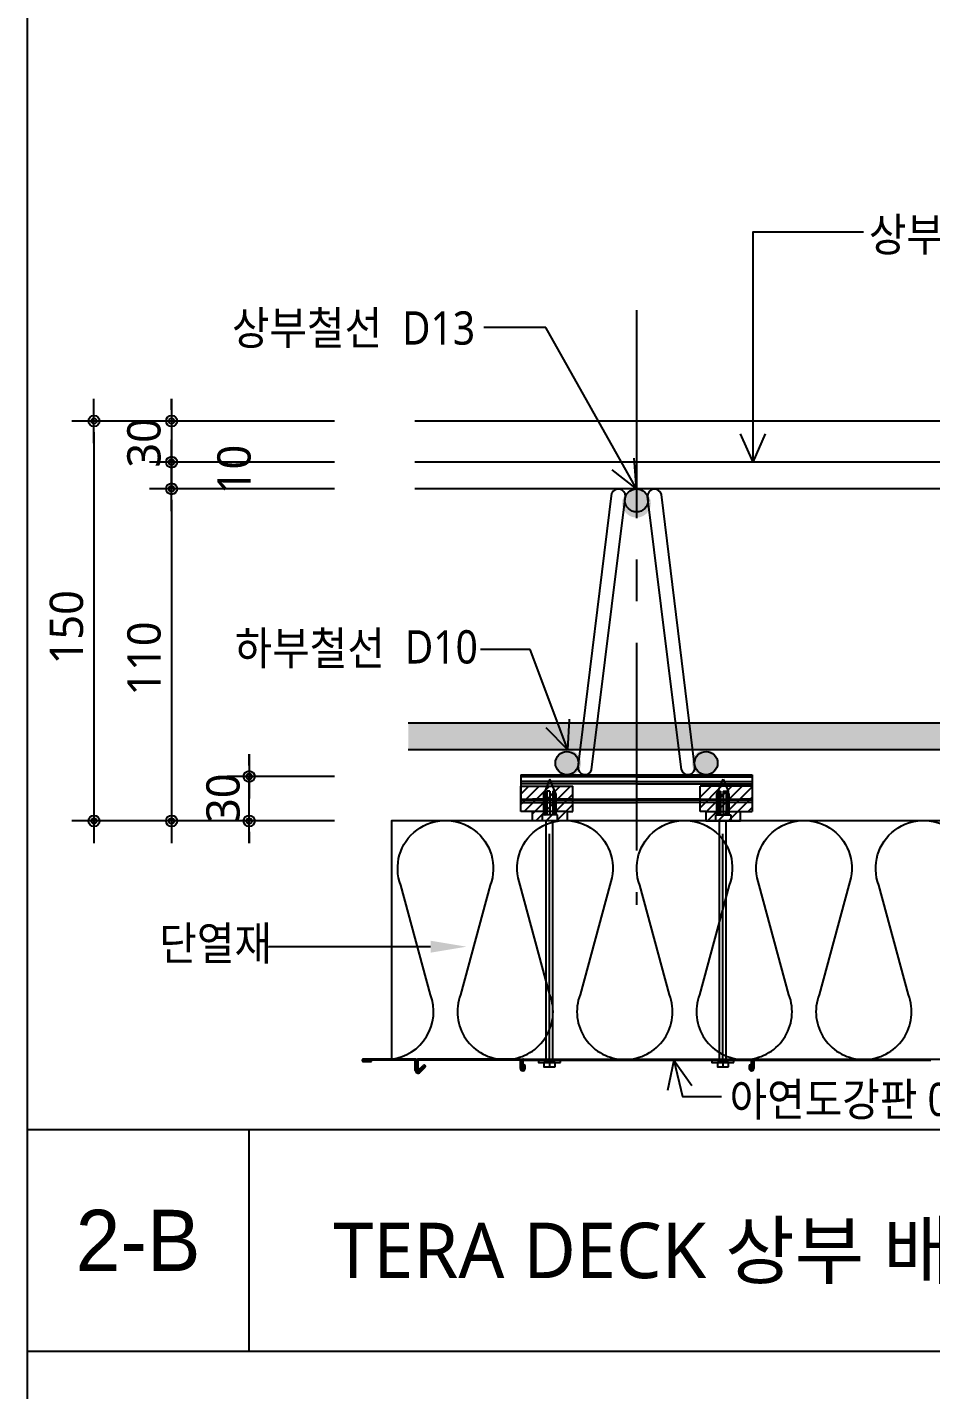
# Model space of a CAD drawing. Extents: x 10983 to 44623, y -18406 to 11294.
# Drawn here: x 14900 to 15715, y 2775 to 4004 of the extents above; entities that cross this region are included whole.
import ezdxf
from ezdxf.enums import TextEntityAlignment as Align

# ---------------------------------------------------------------- set-up
doc = ezdxf.new("R2010")
doc.units = 0
doc.header["$LTSCALE"] = 100
doc.header["$MEASUREMENT"] = 0
doc.linetypes.add('CEN', pattern=[62, 60, -1, 0, -1])
doc.linetypes.add('CENTER', pattern=[2, 1.25, -0.25, 0.25, -0.25])
doc.layers.get('0').update_dxf_attribs({"linetype": 'CONTINUOUS'})
for name, color, linetype in [('CEN', 1, 'CEN'), ('D-TEX3', 9, 'CONTINUOUS'), ('DECK-CEN', 1, 'CEN'), ('DECK-LATTICE', 7, 'CONTINUOUS'), ('DECK-MAIN BAR', 2, 'CONTINUOUS'), ('E2', 7, 'CONTINUOUS'), ('H', 8, 'CONTINUOUS'), ('HAT', 8, 'CONTINUOUS'), ('INSUL', 8, 'CONTINUOUS'), ('NDS_DCN', 10, 'CONTINUOUS'), ('TEXT', 3, 'CONTINUOUS'), ('TG-TABLE.TEX', 7, 'CONTINUOUS'), ('TXT', 3, 'CONTINUOUS'), ('스페이서', 9, 'CONTINUOUS'), ('이름', 7, 'CONTINUOUS')]:
    doc.layers.add(name, color=color, linetype=linetype)
doc.styles.add('H', font='malgun.ttf', dxfattribs={"width": 0.9})
doc.styles.add('VICON TEXT', font='malgun.ttf')
doc.styles.add('돋음', font='Dotum.ttf')
doc.styles.add('맑은고딕', font='malgun.ttf')

# ---------------------------------------------------------------- blocks, each defined once
blk = doc.blocks.new('Deck_Sh01')
at = {"linetype": 'ByBlock'}
for p, q in [((3400.000000169501, 4950.000000246451), (3400.000000169501, 0)), ((3400.000000169268, 4950.000000246451), (3400.000000169268, 0)), ((3400.000000169501, 4950.000000246451), (3400.000000169501, 0))]:
    blk.add_line(p, q, dxfattribs=at)
at = {"layer": 'TG-TABLE.TEX', "color": 3, "ltscale": 0.5, "style": 'VICON TEXT'}
blk.add_attdef('DKTYT', text='', height=100, dxfattribs=at).set_placement((2425.235771671052, 5047.000000000015), align=Align.RIGHT)
at = {"layer": 'TXT', "ltscale": 0.5, "style": 'VICON TEXT'}
blk.add_attdef('DKTYR', text='', height=45, dxfattribs=at).set_placement((7248.356280622187, 1495.000000000015), align=Align.RIGHT)
blk = doc.blocks.new('DIMDOT')
at = {"color": 0}
blk.add_line((-2, 0), (2, 0), dxfattribs=at)
for radius in [0.5, 0.25]:
    blk.add_circle((0, 0), radius, dxfattribs=at)
blk = doc.blocks.new('Deck_NDDis_Basic')
at = {"layer": 'HAT', "ltscale": 0.5}
h = blk.add_hatch(color=166, dxfattribs=at)
h.dxf.hatch_style = 1
h.paths.add_polyline_path([(549.6704939166139, 3878.027082903526), (549.6709050835689, 3878.021880703975), (549.6695992445802, 3878.024207014893), (549.665921741127, 3878.027082097859, 0.4141103430784271), (536.6970444461967, 3865.053633433298, 1), (562.6439433866526, 3865.053633433298, 0.4142135623689622)])
h.paths.add_polyline_path([(907.3670293100349, 3865.053633433298, 1), (933.3139282504908, 3865.053633433298, 1)])
h.paths.add_polyline_path([(1278.037014173611, 3865.053633433298, 1), (1303.983913114067, 3865.053633433298, 1)])
h = blk.add_hatch(color=14, dxfattribs=at)
h.dxf.hatch_style = 1
h.paths.add_polyline_path([(499.6300459598478, 3630.604868007093, 1), (475.5364969437123, 3630.604868007093, 1)])
h.paths.add_polyline_path([(599.710941873016, 3630.604868007093, 1), (623.8044908891516, 3630.604868007093, 1)])
h.paths.add_polyline_path([(846.2064818075505, 3630.604868007093, 1), (870.300030823686, 3630.604868007093, 1)])
h.paths.add_polyline_path([(994.4744757529897, 3630.604868007093, 1), (970.3809267368542, 3630.604868007093, 1)])
h.paths.add_polyline_path([(1216.876466671112, 3630.604868007093, 1), (1240.970015687248, 3630.604868007093, 1)])
h.paths.add_polyline_path([(1341.050911600416, 3630.604868007093, 1), (1365.144460616552, 3630.604868007093, 1)])
at = {"layer": '스페이서'}
h = blk.add_hatch(dxfattribs=at)
h.set_pattern_fill('ANSI31', color=256, scale=2.085445818444823)
h.set_pattern_definition([(45, (-1661.619764323405, 4293.574125014399), (-4.681959394061798, 4.681959394061799), [])])
h.paths.add_polyline_path([(445.398225777908, 3609.750417105014), (492.3207566929168, 3609.750417105014), (492.3207566929168, 3586.810513102124), (445.398225777908, 3586.810513102124)])
h.paths.add_polyline_path([(455.8254548701325, 3586.810513102124), (487.1071421468046, 3586.810513102124), (487.1071421468046, 3578.468729828341), (455.8254548701325, 3578.468729828341)])
h = blk.add_hatch(dxfattribs=at)
h.set_pattern_fill('ANSI31', color=256, scale=2.085445818444823)
h.set_pattern_definition([(45, (-1815.535796546803, 4293.574125014399), (-4.681959394061798, 4.681959394061799), [])])
h.paths.add_polyline_path([(653.9428076223903, 3609.750417105014), (607.020276707382, 3609.750417105014), (607.020276707382, 3586.810513102124), (653.9428076223903, 3586.810513102124)])
h.paths.add_polyline_path([(643.5155785301522, 3586.810513102124), (612.2338912534942, 3586.810513102124), (612.2338912534942, 3578.468729828341), (643.5155785301522, 3578.468729828341)])
at = {"linetype": 'ByBlock'}
for p, q in [((0, 4949.999999999995), (0, -5.457e-12)), ((468.1885995985863, 3362.500342433921), (468.1885995985726, 3578.468729828341)), ((474.1885995985917, 3362.500342433921), (474.1885995985381, 3578.468729828341)), ((624.597035981948, 3362.500342433921), (624.5970359819344, 3578.468729828341)), ((630.5970359819535, 3362.500342433921), (630.5970359818998, 3578.468729828341)), ((468.1885995985599, 3363.500342433927), (468.1885995985072, 3566.699429039805)), ((474.1885995985517, 3363.500342433927), (474.1885995985117, 3566.699429039791)), ((624.5970359819216, 3363.500342433927), (624.5970359818689, 3566.699429039805)), ((630.5970359819135, 3363.500342433927), (630.5970359818734, 3566.699429039791)), ((0, 3299.999999999988), (1676.182511282768, 3299.999999999995)), ((0, 3299.999999999987), (1700, 3299.999999999995)), ((200, 3299.99999999998), (199.9999999999418, 3099.99999999998)), ((0, 3099.999999999986), (1700, 3099.999999999995))]:
    blk.add_line(p, q, dxfattribs=at)
at = {"layer": 'CEN', "color": 8, "linetype": 'CENTER', "ltscale": 1.5}
blk.add_line((549.6705167001492, 4039.176275016712), (549.6705167001492, 3502.752815796456), dxfattribs=at)
at = {"layer": 'DECK-CEN', "ltscale": 0.5}
for p, q in [((471.1885995985626, 3364.241212568692), (471.188599598509, 3566.699429039791)), ((471.188599598589, 3364.241212568692), (471.1885995985363, 3564.790829046243)), ((627.5970359819244, 3364.241212568692), (627.5970359818707, 3566.699429039791)), ((627.5970359819507, 3364.241212568692), (627.597035981898, 3564.790829046243))]:
    blk.add_line(p, q, dxfattribs=at)
at = {"layer": 'DECK-LATTICE', "ltscale": 0.5}
for p, q in [((496.9232282796766, 3627.029430780462), (527.4488231271353, 3873.985565262081)), ((590.134470236816, 3624.592387622238), (559.6099357578205, 3871.535843196247)), ((602.4177397404928, 3627.0301708585), (572.0697217181105, 3872.841854376366)), ((509.2065426352692, 3624.592322109801), (539.6964477651027, 3871.312593118218))]:
    blk.add_line(p, q, dxfattribs=at)
for centre, radius, start, end in [((533.3318612803596, 3871.545845992776), 6.368859240498771, 357.9011320211966, 157.4760208413226), ((565.9078747429894, 3871.539667009797), 6.297940145988204, 11.9327821094256, 180.0347873092218), ((503.1967678192932, 3626.475579060856), 6.297940145988204, 174.9480338418022, 342.6014259868464), ((596.1442655817473, 3626.475579060856), 6.297940145988204, 197.3985740131534, 5.051966158197797)]:
    blk.add_arc(centre, radius, start, end, dxfattribs=at)
at = {"layer": 'DECK-MAIN BAR', "color": 166, "ltscale": 0.5}
blk.add_circle((549.6705167001492, 3867.588498431593), 10.42722909222426, dxfattribs=at)
at = {"layer": 'DECK-MAIN BAR', "color": 14, "ltscale": 0.5}
for centre in [(486.9436463595102, 3630.604868007093), (612.3974440819056, 3630.604868007093)]:
    blk.add_circle(centre, 10.42722909222426, dxfattribs=at)
at = {"layer": 'E2', "linetype": 'ByBlock'}
for p, q in [((471.1885995985626, 3360.500342433924), (471.1885995985626, 3356.500342433923)), ((471.188599598589, 3360.500342433924), (471.188599598589, 3356.500342433923)), ((627.5970359819244, 3360.500342433924), (627.5970359819244, 3356.500342433923)), ((627.5970359819507, 3360.500342433924), (627.5970359819507, 3356.500342433923))]:
    blk.add_line(p, q, dxfattribs=at)
for points in [[(481.1885995985626, 3360.500342433924), (481.1885995985626, 3362.500342433921), (461.1885995985626, 3362.500342433921), (461.1885995985626, 3360.500342433924)], [(481.188599598589, 3360.500342433924), (481.188599598589, 3362.500342433921), (461.188599598589, 3362.500342433921), (461.188599598589, 3360.500342433924)], [(476.1885995985626, 3356.500342433923), (476.1885995985626, 3360.500342433924), (466.1885995985626, 3360.500342433924), (466.1885995985626, 3356.500342433923)], [(476.188599598589, 3356.500342433923), (476.188599598589, 3360.500342433924), (466.188599598589, 3360.500342433924), (466.188599598589, 3356.500342433923)], [(637.5970359819244, 3360.500342433924), (637.5970359819244, 3362.500342433921), (617.5970359819244, 3362.500342433921), (617.5970359819244, 3360.500342433924)], [(637.5970359819507, 3360.500342433924), (637.5970359819507, 3362.500342433921), (617.5970359819507, 3362.500342433921), (617.5970359819507, 3360.500342433924)], [(632.5970359819244, 3356.500342433923), (632.5970359819244, 3360.500342433924), (622.5970359819244, 3360.500342433924), (622.5970359819244, 3356.500342433923)], [(632.5970359819507, 3356.500342433923), (632.5970359819507, 3360.500342433924), (622.5970359819507, 3360.500342433924), (622.5970359819507, 3356.500342433923)]]:
    blk.add_lwpolyline(points, close=True, dxfattribs=at)
at = {"layer": 'INSUL'}
blk.add_lwpolyline([(328.5771440036638, 3363.543073292165), (1459.510228891936, 3363.543073292165), (1459.510228891936, 3578.468729828341), (328.5771440036638, 3578.468729828341)], close=True, dxfattribs=at)
at = {"layer": 'NDS_DCN'}
for p, q in [((1492.034313830489, 3939.176275016712), (349.6705167007312, 3939.176275016712)), ((1492.034313830489, 3902.109276530363), (349.6705167007312, 3902.109276530363)), ((1492.034313830489, 3878.015727514228), (349.6705167007312, 3878.015727514228)), ((349.8805182139445, 3363.543073292165), (303.1664812498825, 3363.543073292165)), ((303.1664812498825, 3361.457635441712), (310.4655733915474, 3361.457635441712)), ((303.1669585705408, 3362.500342433921), (310.4660507122148, 3362.500342433921)), ((310.4655733915474, 3361.457635441712), (310.4655733915474, 3362.500342433921)), ((349.8805182139445, 3362.500342433921), (310.4655733915474, 3362.500342433921)), ((350.0890118803177, 3353.446547930427), (350.0890118803177, 3362.291801035481)), ((351.1317666045948, 3353.446547930427), (351.1317666045948, 3362.291801035481)), ((351.3403557351035, 3362.291801035481), (351.3403557351035, 3353.741484369194)), ((352.3830149952432, 3362.291801035481), (352.3830149952432, 3353.741484369194)), ((444.4554982353989, 3363.543073292165), (352.5916041257537, 3363.543073292165)), ((444.4554982353989, 3362.500342433921), (352.5916041257537, 3362.500342433921)), ((352.7390007470408, 3353.594016149809), (357.108012255891, 3357.962979926601)), ((353.4763657099861, 3352.856698918926), (357.8452817547118, 3357.225662695715)), ((353.6238577954032, 3352.414318126807), (358.1402659255441, 3356.930726256948)), ((354.3611272942221, 3351.677000895924), (358.8775354243649, 3356.193409026064)), ((444.9768278654687, 3355.201298024322), (444.9768278654687, 3361.978988937816)), ((446.0195825897458, 3355.201298024322), (446.0195825897458, 3361.978988937816)), ((447.0622418498883, 3361.978988937816), (447.0622418498883, 3357.286735874774)), ((447.0622418498883, 3355.201298024322), (447.0622418498883, 3357.286735874774)), ((447.5836669440919, 3363.543073292165), (653.0000469937472, 3363.543073292165)), ((447.5836669440919, 3362.500342433921), (653.0000469937472, 3362.500342433921)), ((448.1049965741645, 3355.201298024322), (448.1049965741645, 3357.286735874774)), ((449.1477512984425, 3355.201298024322), (449.1477512984425, 3357.286735874774)), ((651.4359626393975, 3357.286712008741), (651.4359626393975, 3355.201298024322)), ((652.4787173636746, 3357.286712008741), (652.4787173636746, 3355.201298024322)), ((653.5213766238171, 3357.286735874774), (653.5213766238171, 3361.978988937816)), ((653.5213766238171, 3357.286712008741), (653.5213766238171, 3355.201298024322)), ((654.5641313480905, 3355.201298024322), (654.5641313480905, 3361.978988937816)), ((655.6068860723703, 3361.978988937816), (655.6068860723703, 3355.201298024322)), ((656.1282157024402, 3363.543073292165), (815.1254830992352, 3363.543073292165)), ((656.1282157024402, 3362.500342433921), (815.1254830992352, 3362.500342433921))]:
    blk.add_line(p, q, dxfattribs=at)
for centre, radius, start, end in [((303.1664812498825, 3362.500342433921), 1.042722933974187, 89.9999974955834, 269.9999956742274), ((349.8805182139445, 3362.291801035481), 1.251267520769024, 359.9999949910235, 89.9999974955834), ((349.8805182139445, 3362.291801035481), 0.2085445867948374, 5.0089243763e-06, 89.9999974955834), ((352.5916041257537, 3362.291801035481), 1.251267520769024, 89.9999974955834, 180), ((352.5916041257537, 3362.291801035481), 0.2085445867948374, 89.9999974955834, 180.0000000005208), ((357.9927738401279, 3357.07819447633), 1.251267520769024, 315.0000003415835, 134.9999987476398), ((357.9927738401279, 3357.07819447633), 0.2085445867948374, 315.0000003415835, 134.9999987476398), ((444.4554982353989, 3361.978988937816), 1.56408440096128, 8.6513888259e-06, 89.9999974955834), ((444.4554982353989, 3361.978988937816), 0.5213614669870935, 8.6513888259e-06, 89.9999974955834), ((447.5836669440919, 3361.978988937816), 1.56408440096128, 89.9999974955834, 179.9999999999479), ((448.1049965741645, 3357.286735874774), 1.042722933974157, 5.0089243763e-06, 180), ((447.5836669440919, 3361.978988937816), 0.5213614669870935, 89.9999974955834, 179.9999999999479), ((652.4787173636746, 3357.286735874774), 1.042722933974191, 5.0089243763e-06, 180), ((653.0000469937472, 3361.978988937816), 1.56408440096128, 8.6513888259e-06, 89.9999974955834), ((653.0000469937472, 3361.978988937816), 0.5213614669870935, 8.6513888259e-06, 89.9999974955834), ((656.1282157024402, 3361.978988937816), 1.56408440096128, 89.9999974955834, 180), ((656.1282157024402, 3361.978988937816), 0.5213614669870935, 89.9999974955834, 180), ((352.5916041257537, 3353.446547930427), 2.502535041538049, 180, 315.0000003415835), ((352.5916041257537, 3353.446547930427), 1.459812107563862, 180, 315.0000003415835), ((352.5916041257537, 3353.741484369194), 1.251267520769024, 180, 315.0000003415835), ((352.5916041257537, 3353.741484369194), 0.2085445867948376, 180, 315.0000003415835), ((447.0622418498883, 3355.201298024322), 2.085445867948611, 180, 359.9999949910235), ((447.0622418498883, 3355.201298024322), 1.042722933974187, 180, 8.6513888259e-06), ((653.5213766238171, 3355.201298024322), 2.085445867948629, 180, 5.0089243763e-06), ((653.5213766238171, 3355.201298024322), 1.042722933974187, 180.0000100178484, 8.6513888259e-06)]:
    blk.add_arc(centre, radius, start, end, dxfattribs=at)
at = {"layer": '스페이서'}
for p, q in [((445.398225777908, 3620.177638914868), (445.398225777908, 3595.152296375906)), ((445.398225777908, 3620.177638914868), (653.9428076223903, 3620.177638914868)), ((549.6705167001492, 3618.092197928629), (445.398225777908, 3618.092197928629)), ((549.6705167001492, 3613.92130088202), (445.398225777908, 3613.92130088202)), ((471.4662985084683, 3616.006754560354), (467.0868622897383, 3605.433860245535)), ((477.2012745091947, 3602.161297719519), (471.4662985084683, 3616.006754560354)), ((549.6705167001492, 3618.092197928629), (653.9428076223903, 3618.092197928629)), ((549.6705167001492, 3613.92130088202), (653.9428076223903, 3613.92130088202)), ((622.1397588911041, 3602.161297719519), (627.87473489183, 3616.006754560354)), ((627.87473489183, 3616.006754560354), (632.2541711105605, 3605.433860245535)), ((653.9428076223903, 3620.177638914868), (653.9428076223903, 3586.810513102124)), ((549.6705167001492, 3611.835855063571), (445.398225777908, 3611.835855063571)), ((445.398225777908, 3609.750417105014), (492.3207566929168, 3609.750417105014)), ((445.398225777908, 3586.810513102124), (445.398225777908, 3609.750417105014)), ((466.0120122121884, 3602.161297719519), (467.3012071549324, 3605.433860245535)), ((467.3011686445448, 3602.161297719519), (466.0120122121884, 3602.161297719519)), ((466.0120122121884, 3584.099433538145), (466.0120122121884, 3602.161297719519)), ((467.0868622897383, 3605.433860245535), (467.0868622897383, 3584.099433538145)), ((467.0868622897383, 3605.433860245535), (467.3012071549324, 3605.433860245535)), ((468.0953641929868, 3602.161297719519), (467.3011686445448, 3602.161297719519)), ((467.3012071549324, 3605.433860245535), (467.3012071549324, 3584.099433538145)), ((468.8921304857349, 3605.433860245535), (468.0953641929868, 3602.161297719519)), ((468.0953641929868, 3584.099433538145), (468.0953641929868, 3602.161297719519)), ((471.4662985084683, 3605.433860245535), (468.8921304857349, 3605.433860245535)), ((468.8921304857349, 3605.433860245535), (468.8921304857349, 3584.099433538145)), ((471.4662985084683, 3605.433860245535), (471.4662985084683, 3584.099433538145)), ((474.0404324189694, 3602.161297719519), (471.4662985084683, 3602.161297719519)), ((474.8372328239366, 3602.161297719519), (474.0404324189694, 3602.161297719519)), ((475.6313898619906, 3605.433860245535), (474.0404665311889, 3605.433860245535)), ((474.0404665311889, 3605.433860245535), (474.0404665311889, 3584.099433538145)), ((474.0404665311889, 3605.433860245535), (474.8372328239366, 3602.161297719519)), ((474.8372328239366, 3584.099433538145), (474.8372328239366, 3602.161297719519)), ((476.9205848047482, 3602.161297719526), (475.6313898619906, 3605.433860245535)), ((475.6313898619906, 3605.433860245535), (475.6313898619906, 3584.099433538145)), ((477.2012745091947, 3602.161297719519), (476.9205848047482, 3602.161297719519)), ((476.9205848047482, 3584.099433538145), (476.9205848047482, 3602.161297719526)), ((477.2012745091802, 3584.099433538145), (477.2012745091802, 3602.161297719519)), ((492.3207566929168, 3608.521129317389), (492.3207566929168, 3609.750417105014)), ((492.3207566929168, 3586.810513102124), (492.3207566929168, 3608.521139696555)), ((549.6705167001492, 3611.835855063571), (653.9428076223903, 3611.835855063571)), ((653.9428076223903, 3609.750417105014), (607.020276707382, 3609.750417105014)), ((607.020276707382, 3608.521129317389), (607.020276707382, 3609.750417105014)), ((607.020276707382, 3586.810513102124), (607.020276707382, 3608.521139696555)), ((622.1397588911041, 3584.099433538145), (622.1397588911041, 3602.161297719519)), ((622.1397588911041, 3602.161297719519), (622.4204485955361, 3602.161297719519)), ((622.4204485955361, 3602.161297719526), (623.7096435382941, 3605.433860245535)), ((622.4204485955361, 3584.099433538145), (622.4204485955361, 3602.161297719526)), ((623.7096435382941, 3605.433860245535), (625.3005668690967, 3605.433860245535)), ((623.7096435382941, 3605.433860245535), (623.7096435382941, 3584.099433538145)), ((625.3005668690967, 3605.433860245535), (624.5038005763486, 3602.161297719519)), ((624.5038005763486, 3602.161297719519), (625.3006009813148, 3602.161297719519)), ((624.5038005763486, 3584.099433538145), (624.5038005763486, 3602.161297719519)), ((625.3005668690967, 3605.433860245535), (625.3005668690967, 3584.099433538145)), ((625.3006009813148, 3602.161297719519), (627.87473489183, 3602.161297719519)), ((627.87473489183, 3605.433860245535), (630.4489029145507, 3605.433860245535)), ((627.87473489183, 3605.433860245535), (627.87473489183, 3584.099433538145)), ((630.4489029145507, 3605.433860245535), (631.2456692072983, 3602.161297719519)), ((630.4489029145507, 3605.433860245535), (630.4489029145507, 3584.099433538145)), ((631.2456692072983, 3602.161297719519), (632.0398647557395, 3602.161297719519)), ((631.2456692072983, 3584.099433538145), (631.2456692072983, 3602.161297719519)), ((632.2541711105605, 3605.433860245535), (632.0398262453523, 3605.433860245535)), ((632.0398262453523, 3605.433860245535), (632.0398262453523, 3584.099433538145)), ((633.3290211881099, 3602.161297719519), (632.0398262453523, 3605.433860245535)), ((632.0398647557395, 3602.161297719519), (633.3290211881099, 3602.161297719519)), ((632.2541711105605, 3605.433860245535), (632.2541711105605, 3584.099433538145)), ((633.3290211881099, 3584.099433538145), (633.3290211881099, 3602.161297719519)), ((445.398225777908, 3597.940987743208), (455.8261065719475, 3597.940987743208)), ((445.398225777908, 3597.261737709426), (492.3195836296363, 3597.261737709426)), ((445.398225777908, 3595.152296375906), (492.3195836296363, 3595.152296375906)), ((492.3207566929168, 3597.940987743208), (455.8254548701325, 3597.940987743208)), ((476.6799130545805, 3597.237742194348), (476.6799130545805, 3595.152296375906)), ((492.3207566929168, 3597.940987743208), (549.6705167001492, 3597.940987743208)), ((492.3207566929168, 3597.26173770942), (549.6705167001492, 3597.26173770942)), ((492.3207566929168, 3595.152296375906), (549.6705167001492, 3595.152296375906)), ((607.020276707382, 3597.940987743208), (549.6705167001492, 3597.940987743208)), ((607.020276707382, 3597.26173770942), (549.6705167001492, 3597.26173770942)), ((607.020276707382, 3595.152296375906), (549.6705167001492, 3595.152296375906)), ((607.020276707382, 3597.940987743208), (643.5155785301663, 3597.940987743208)), ((653.9428076223903, 3597.26173770942), (607.0214497706488, 3597.26173770942)), ((653.9428076223903, 3595.152296375906), (607.0214497706488, 3595.152296375906)), ((622.6611203457182, 3597.237742194348), (622.6611203457182, 3595.152296375906)), ((653.9428076223903, 3597.940987743208), (643.514926828338, 3597.940987743208)), ((455.8254548701325, 3586.810513102124), (445.398225777908, 3586.810513102124)), ((455.8254548701325, 3578.468729828341), (455.8254548701325, 3586.810513102124)), ((487.1071421468046, 3586.810513102124), (455.8254548701325, 3586.810513102124)), ((464.6885995985285, 3578.468729828341), (455.8254548701325, 3578.468729828341)), ((467.0868622897383, 3584.099433538145), (464.6885995985144, 3584.099433538145)), ((464.6885995985144, 3584.099433538145), (464.6885995985144, 3578.468729828341)), ((478.2439974184085, 3578.468729828341), (464.6885995985144, 3578.468729828341)), ((467.0868622897383, 3584.099433538145), (467.3012071549324, 3584.099433538145)), ((468.0953641929868, 3584.099433538145), (467.2927022482204, 3584.099433538145)), ((468.8921304857349, 3584.099433538145), (468.0953641929868, 3584.099433538145)), ((471.4662985084683, 3584.099433538145), (468.8921304857349, 3584.099433538145)), ((474.0513444483558, 3584.099433538145), (471.4662985084683, 3584.099433538145)), ((475.6313898619906, 3584.099433538145), (474.0404665311889, 3584.099433538145)), ((476.9205848047482, 3584.099433538145), (475.6313898619906, 3584.099433538145)), ((477.2012745091802, 3584.099433538145), (476.9205848047482, 3584.099433538145)), ((478.2439974184085, 3584.099433538145), (477.2012745091802, 3584.099433538145)), ((478.2439974184085, 3578.468729828341), (478.2439974184085, 3584.099433538145)), ((487.1071421468046, 3578.468729828341), (478.2439974184085, 3578.468729828341)), ((487.1071421468046, 3586.810513102124), (492.3207566929168, 3586.810513102124)), ((487.1071421468046, 3586.810513102124), (487.1071421468046, 3578.468729828341)), ((612.2338912534942, 3586.810513102124), (607.020276707382, 3586.810513102124)), ((612.2338912534942, 3586.810513102124), (612.2338912534942, 3578.468729828341)), ((612.2338912534942, 3586.810513102124), (643.5155785301663, 3586.810513102124)), ((612.2338912534942, 3578.468729828341), (621.0970359818762, 3578.468729828341)), ((621.0970359818762, 3578.468729828341), (621.0970359818762, 3584.099433538145)), ((621.0970359818762, 3584.099433538145), (622.1397588911041, 3584.099433538145)), ((621.0970359818762, 3578.468729828341), (634.6524338017703, 3578.468729828341)), ((622.1397588911041, 3584.099433538145), (622.4204485955361, 3584.099433538145)), ((622.4204485955361, 3584.099433538145), (623.7096435382941, 3584.099433538145)), ((623.7096435382941, 3584.099433538145), (625.3005668690967, 3584.099433538145)), ((625.2896889519429, 3584.099433538145), (627.87473489183, 3584.099433538145)), ((627.87473489183, 3584.099433538145), (630.4489029145507, 3584.099433538145)), ((630.4489029145507, 3584.099433538145), (631.2456692072983, 3584.099433538145)), ((631.2456692072983, 3584.099433538145), (632.0483311520638, 3584.099433538145)), ((632.2541711105605, 3584.099433538145), (632.0398262453523, 3584.099433538145)), ((632.2541711105605, 3584.099433538145), (634.6524338017703, 3584.099433538145)), ((634.6524338017703, 3584.099433538145), (634.6524338017703, 3578.468729828341)), ((634.6524338017703, 3578.468729828341), (643.5155785301663, 3578.468729828341)), ((643.5155785301663, 3578.468729828341), (643.5155785301663, 3586.810513102124)), ((643.5155785301522, 3586.810513102124), (653.9428076223903, 3586.810513102124))]:
    blk.add_line(p, q, dxfattribs=at)
at = {"layer": '이름'}
for p, q in [((467.9347064196045, 4023.621021848319), (411.988965723649, 4023.621590967539)), ((130.2152965613641, 3949.176275016712), (130.2152965613641, 3959.176275016712)), ((277.1096186096693, 3939.176275016712), (40.21529656136408, 3939.176275016712)), ((277.1096186096693, 3939.176275016712), (110.2152965613641, 3939.176275016712)), ((130.2152965613641, 3939.176275016712), (130.2152965613641, 3902.109276530363)), ((60.21529656136408, 3929.176275016712), (60.21529656136772, 3585.531306477883)), ((130.2152965613641, 3912.109276530363), (130.2152965613641, 3922.109276530363)), ((654.8167374529003, 3902.109276530363), (643.6195299375977, 3927.60856921824)), ((654.8167374529003, 3902.109276530363), (666.0139449676353, 3927.60856921824)), ((277.1096186096693, 3902.109276530363), (110.2152965613641, 3902.109276530363)), ((277.1096186096693, 3902.109276530363), (110.2152965613641, 3902.109276530363)), ((130.2152965613641, 3902.109276530363), (130.2152965613641, 3878.015727514228)), ((549.6708031213784, 3878.012103642091), (547.4807289288146, 3905.721536590442)), ((130.2152965613641, 3892.109276530363), (130.2152965613641, 3882.109276530363)), ((549.6709659215412, 3878.011800966358), (527.7308140474634, 3895.164675928493)), ((277.1096186096547, 3878.015727514228), (110.2152965613641, 3878.015727514228)), ((277.1096186096547, 3878.015727514228), (110.2152965613641, 3878.015727514228)), ((130.2152965613641, 3868.015727514228), (130.2152965613677, 3585.531306477883)), ((130.2152965613641, 3868.015727514228), (130.2152965613641, 3858.015727514228)), ((453.8297496117593, 3733.206858124687), (409.0102654477814, 3733.207314060245)), ((487.5831727989571, 3642.635723778266), (468.1364546667901, 3662.571032594774)), ((487.5830519783631, 3642.636045521956), (489.1217251263588, 3670.389272076996)), ((200.2152965613641, 3628.546738109727), (200.2152965613641, 3638.546738109727)), ((277.1096186096547, 3618.546738109727), (180.2152965613641, 3618.546738109727)), ((200.2152965613677, 3575.531306477883), (200.2152965613641, 3618.546738109727)), ((277.1096186096729, 3578.468729828347), (40.21529656136772, 3578.468729828347)), ((277.1096186096584, 3578.468729828347), (110.2152965613677, 3578.468729828347)), ((277.1096186096584, 3578.468729828347), (180.2152965613677, 3578.468729828347)), ((200.2152965613677, 3568.468729828347), (200.2152965613677, 3558.468729828347)), ((583.3288705919501, 3362.500342433921), (577.5025668149271, 3335.267172071121)), ((583.3288705919501, 3362.500342433921), (599.4371211857167, 3339.782163666021))]:
    blk.add_line(p, q, dxfattribs=at)
for points in [[(654.8167374529003, 3902.109276530363), (654.8167374529003, 4109.883144225067), (754.5894166814833, 4109.883144225067)], [(549.6700924955512, 3878.01201350405), (467.9347064196045, 4023.621021848319)], [(487.5828700309066, 3642.636573115685), (453.8297496117593, 3733.206858124687)], [(583.3288705919501, 3362.500342433921), (591.2915724493923, 3329.918775320223), (626.3171926526684, 3329.918775320223)]]:
    blk.add_lwpolyline(points, dxfattribs=at)
blk.add_lwpolyline([(328.5771440036638, 3363.543073292165, 0.4871714416135655), (363.738390861768, 3421.671753015638), (336.9985246298634, 3520.436742808352, -1.449197860969913), (417.6494114910156, 3520.436742808352), (390.90954525911, 3421.671753015638, 0.5248556557706608), (431.2349886894081, 3363.232206653501, 0.5248556557706608), (471.5604321202632, 3421.671753015638), (444.8205658883567, 3520.436742808352, -1.449197860969913), (525.4714527495094, 3520.436742808352), (498.7315865176042, 3421.671753015638, 0.5248556557706608), (539.0570299479023, 3363.232206653501, 0.5248556557706608), (579.3824733787571, 3421.671753015638), (552.6426071468509, 3520.436742808352, -1.449197860969913), (633.2934940080038, 3520.436742808352), (606.5536277760984, 3421.671753015638, 0.5248556557706608), (646.8790712063965, 3363.232206653501, 0.5248556557706608), (687.2045146372513, 3421.671753015638), (660.464648405346, 3520.436742808352, -1.449197860969913), (741.115535266498, 3520.436742808352), (714.3756690345926, 3421.671753015638, 0.5248556557706608), (754.7011124648907, 3363.232206653501, 0.5248556557706608), (795.0265558957456, 3421.671753015638), (768.2866896638402, 3520.436742808352, -1.449197860969913), (848.9375765249922, 3520.436742808352)], format="xyb", dxfattribs=at)
at = {"layer": '이름', "extrusion": (0, 0, -1)}
blk.add_lwpolyline([(-363.8548472236234, 3465.002819327489), (-217.6466760893782, 3465.002819327489), (-217.6466760893782, 3465.002819327489)], dxfattribs=at)
blk.add_solid([(-363.8548472236234, 3459.586152660823), (-396.3548472236234, 3465.002819327489), (-363.8548472236234, 3470.419485994155)], dxfattribs=at)
at = {"layer": '이름', "xscale": 10, "yscale": 10, "zscale": 10}
for p, rotation in [((60.21529656136408, 3939.176275016712), 90), ((130.2152965613641, 3939.176275016712), 270), ((130.2152965613641, 3902.109276530356), 90), ((130.2152965613641, 3878.015727514228), 90), ((200.2152965613641, 3618.546738109727), 270), ((60.21529656136772, 3578.468729828347), 270), ((130.2152965613677, 3578.468729828347), 270), ((200.2152965613677, 3578.468729828347), 90)]:
    blk.add_blockref('DIMDOT', p, dxfattribs=dict(at, rotation=rotation))
at = {"layer": 'D-TEX3', "style": '돋음'}
for tag, p in [('DK-NM1', (100, 4849.999999999995)), ('DK-NM2', (100, 3199.999999999995)), ('DK-NM3', (100, 1549.999999999995))]:
    blk.add_attdef(tag, text='', height=55.2825, dxfattribs=at).set_placement(p, align=Align.MIDDLE_CENTER)
at = {"layer": 'D-TEX3', "color": 30, "ltscale": 0.5, "style": 'H', "width": 0.9}
for tag, p in [('DTS', (950.4600014589232, 4092.53135963915)), ('TGT', (338.1503625041369, 4008.106022359557)), ('TGL', (1603.294588711331, 3971.783985923104)), ('TGL', (1617.941855600605, 3972.171316327039)), ('TGB', (340.6319718243612, 3720.455633962717))]:
    blk.add_attdef(tag, p, '', height=30, dxfattribs=at)
at = {"layer": 'D-TEX3', "color": 30, "style": 'VICON TEXT'}
for tag, p in [('TC', (120.2152965613641, 3919.472976826247)), ('DD', (201.4853715192294, 3895.475583509774)), ('THK', (50.29681830049958, 3753.138458450064)), ('TGH', (120.2968183004996, 3724.881554264038)), ('BC', (191.5670814516693, 3598.943519420254))]:
    blk.add_attdef(tag, text='', height=30, rotation=90, dxfattribs=at).set_placement(p, align=Align.CENTER)
at = {"layer": 'D-TEX3', "color": 30, "linetype": 'ByBlock', "ltscale": 0.5, "style": 'VICON TEXT'}
for tag, p in [('DTS', (775.0240413346328, 2996.850345492503)), ('CTS', (1025.024041347206, 2856.674818487236)), ('CBS', (1028.149344845209, 1226.775611446237))]:
    blk.add_attdef(tag, p, '', height=30.00000000149349, dxfattribs=at)
at = {"layer": 'TEXT', "color": 6, "style": '돋음'}
blk.add_attdef('NAME', (578.9134803935885, 4655.399563221023), '', height=50, dxfattribs=at)
at = {"layer": '이름', "style": 'H', "width": 0.9}
for s, p in [('상부배력근', (759.3482447972783, 4092.335084597974)), ('상부철선', (184.6589724536316, 4008.106022359557)), ('하부철선', (187.1405817738123, 3719.205441097599)), ('아연도강판 0.5T', (633.6451836411686, 3312.244861719122))]:
    blk.add_text(s, height=30, dxfattribs=at).set_placement(p)
blk.add_text('단열재', height=30, dxfattribs=at).set_placement((220.7582780498506, 3467.992882739202), align=Align.MIDDLE_RIGHT)
blk = doc.blocks.new('Bar_SB01')
at = {"layer": 'H', "true_color": 0xc7c8ca}
h = blk.add_hatch(color=9, dxfattribs=at)
h.dxf.hatch_style = 1
h.paths.add_polyline_path([(1486.110641363208, 3666.733842786715), (1285.086813960836, 3666.733842786715), (1285.086813960836, 3642.640293770579), (1486.110641363208, 3642.640293770579)])
h.paths.add_polyline_path([(1285.086813960836, 3666.733842786715), (1153.185578853401, 3666.733842786715), (1123.882328675958, 3642.640293770579), (1285.086813960836, 3642.640293770579), (1285.086813960836, 3646.694955726467)])
h.paths.add_polyline_path([(1153.185578853401, 3666.733842786715), (993.3198781237734, 3666.733842786715), (962.3973360337986, 3642.640293770579), (1123.882328675958, 3642.640293770579)])
h.paths.add_polyline_path([(972.3610078060883, 3666.733842786715), (952.7212016347185, 3666.733842786715), (951.7068189004203, 3642.640293770579), (960.4969918048009, 3642.640293770579)])
h.paths.add_polyline_path([(952.7212016347185, 3666.733842786715), (914.4168290972739, 3666.733842786715), (914.4168290972739, 3642.640293770579), (951.7068189004203, 3642.640293770579)])
h.paths.add_polyline_path([(914.4168290972739, 3666.733842786715), (739.6617563288019, 3666.733842786715), (729.0818366651947, 3642.640293770579), (914.4168290972739, 3642.640293770579)])
h.paths.add_polyline_path([(739.6617563288019, 3666.733842786715), (729.0818366651947, 3666.733842786715), (729.0818366651947, 3642.640293770579)], flags=17)
h.paths.add_polyline_path([(729.0818366651947, 3666.733842786715), (718.5019170021551, 3666.733842786715), (729.0818366651947, 3642.640293770579)], flags=17)
h.paths.add_polyline_path([(718.5019170021551, 3666.733842786715), (543.7468442334211, 3666.733842786715), (543.7468442334211, 3642.640293770579), (729.0818366651947, 3642.640293770579)])
h.paths.add_polyline_path([(541.8425591476698, 3666.733842786715), (530.2197906030633, 3666.733842786715), (543.7443352254049, 3642.640293770579), (543.7468442334211, 3642.640293770579)])
h.paths.add_polyline_path([(543.7468442334211, 3666.733842786715), (541.8425591476698, 3666.733842786715), (543.7468442334211, 3642.640293770579)])
h.paths.add_polyline_path([(530.2197906030633, 3666.733842786715), (343.7468442334066, 3666.733842786715), (343.7468442334066, 3642.640293770579), (543.7443352254049, 3642.640293770579)])
h.paths.add_polyline_path([(960.4969918048009, 3642.640293770579), (962.3973360337986, 3642.640293770579), (993.3198781237734, 3666.733842786715), (972.3610078060883, 3666.733842786715)])
at = {"layer": 'D-TEX3'}
for p, q in [((1486.110641363208, 3666.733842786715), (343.7468442334066, 3666.733842786715)), ((1486.110641363208, 3642.640293770579), (343.7468442334066, 3642.640293770579))]:
    blk.add_line(p, q, dxfattribs=at)
at = {"layer": 'D-TEX3', "color": 30, "ltscale": 0.5, "style": 'H', "width": 0.9}
blk.add_attdef('BAS', (1323.391078154513, 3382.735466844777), '', height=30, dxfattribs=at)
at = {"layer": '이름', "color": 30, "ltscale": 0.5, "style": 'VICON TEXT'}
blk.add_attdef('BAS', (740.1863652754982, 1296.789682856026), '', height=30, dxfattribs=at)

msp = doc.modelspace()

# ---------------------------------------------------------------- block references
at = {"ltscale": 0.5}
msp.add_blockref('Deck_Sh01', (11500, -290.0714290559263), dxfattribs=at)
at = {"layer": 'D-TEX3', "ltscale": 0.5}
msp.add_blockref('Bar_SB01', (14900, -290.0714290559263), dxfattribs=at)
at = {"layer": 'NDS_DCN', "ltscale": 0.5}
ref = msp.add_blockref('Deck_NDDis_Basic', (14900, -290.0714290559263), dxfattribs=at)
ref.add_attrib('DK-NM2', '2-B', dxfattribs={"layer": 'D-TEX3', "ltscale": 0.5, "height": 55.28250000000001, "style": '돋음'}).set_placement((15000, 2909.928570944069), align=Align.MIDDLE_CENTER)
ref.add_attrib('TGH', '110', dxfattribs={"layer": 'D-TEX3', "color": 30, "ltscale": 0.5, "height": 30, "rotation": 90, "style": 'VICON TEXT'}).set_placement((15020.2968183005, 3434.810125208111), align=Align.CENTER)
ref.add_attrib('BC', '30', dxfattribs={"layer": 'D-TEX3', "color": 30, "ltscale": 0.5, "height": 30, "rotation": 90, "style": 'VICON TEXT'}).set_placement((15091.56708145167, 3308.872090364328), align=Align.CENTER)
ref.add_attrib('DD', '10', dxfattribs={"layer": 'D-TEX3', "color": 30, "ltscale": 0.5, "height": 30, "rotation": 90, "style": 'VICON TEXT'}).set_placement((15101.48537151923, 3605.404154453849), align=Align.CENTER)
ref.add_attrib('TC', '30', dxfattribs={"layer": 'D-TEX3', "color": 30, "ltscale": 0.5, "height": 30, "rotation": 90, "style": 'VICON TEXT'}).set_placement((15020.21529656137, 3629.401547770322), align=Align.CENTER)
ref.add_attrib('THK', '150', dxfattribs={"layer": 'D-TEX3', "color": 30, "ltscale": 0.5, "height": 30, "rotation": 90, "style": 'VICON TEXT'}).set_placement((14950.2968183005, 3463.067029394137), align=Align.CENTER)
ref.add_attrib('TGT', 'D13', (15238.15036250414, 3718.03459330363), dxfattribs={"layer": 'D-TEX3', "color": 30, "ltscale": 0.5, "height": 30, "style": 'H', "width": 0.9})
ref.add_attrib('TGB', 'D10', (15240.63197182436, 3430.38420490679), dxfattribs={"layer": 'D-TEX3', "color": 30, "ltscale": 0.5, "height": 30, "style": 'H', "width": 0.9})

# ---------------------------------------------------------------- texts
at = {"layer": 'D-TEX3', "ltscale": 0.5, "style": '맑은고딕'}
msp.add_text('TERA DECK 상부 배근 상세도', height=50, dxfattribs=at).set_placement((15176, 2875.928570944074))

doc.saveas('drawing.dxf')
